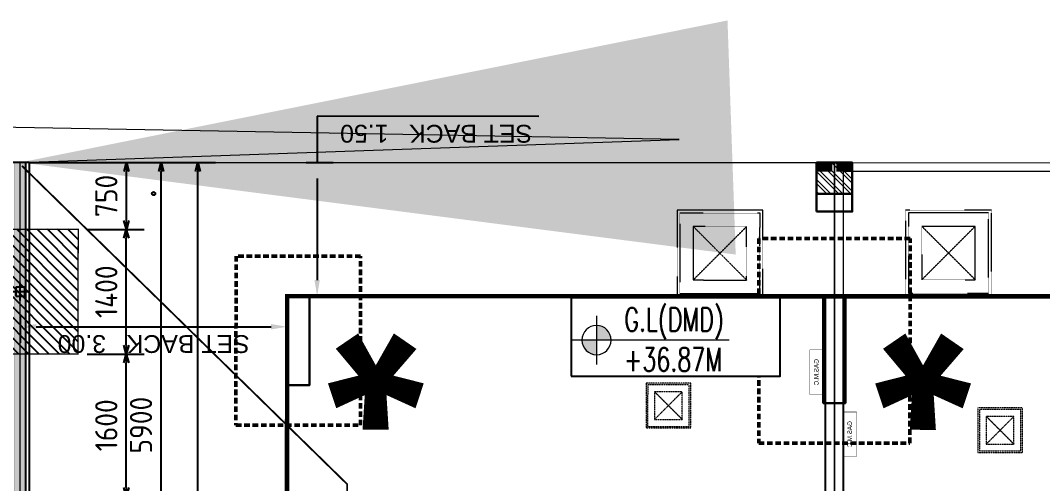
# Model space of a CAD drawing. Header units: centimetres. Extents: x -6122352 to 7132207, y -1694241 to 1947892.
# Drawn here: x 201279 to 212766, y -88089 to -82889 of the extents above; entities that cross this region are included whole.
import ezdxf
from ezdxf.enums import TextEntityAlignment as Align
from ezdxf.xclip import XClip

# ---------------------------------------------------------------- set-up
doc = ezdxf.new("R2010")
doc.units = ezdxf.units.CM
doc.header["$MEASUREMENT"] = 0
doc.header["$XCLIPFRAME"] = 2
doc.header["$PDMODE"] = 66
doc.header["$PDSIZE"] = 100
for name, pattern in [('23585-XR-AR-END-SETTING OUT PLAN$0$HIDDEN', [0.375, 0.25, -0.125]), ('DASHED2', [0.375, 0.25, -0.125]), ('XR-AR-END-SETTING OUT PLAN$0$23261-XR-AR-SI-GF$0$HIDDEN', [0.375, 0.25, -0.125])]:
    doc.linetypes.add(name, pattern=pattern)
for name, color, linetype in [('00-MI-DIM', 7, 'Continuous'), ('23585-XR-AR-BOUNDARY WALLS AND SETBACKS$0$setback', 7, 'XR-AR-END-SETTING OUT PLAN$0$23261-XR-AR-SI-GF$0$HIDDEN'), ('23585-XR-AR-END-ANNO-GF$0$XR-END-GROUND FLOOR PLAN$0$XR-MIDDLE-GROUND FLOOR PLAN$0$-LPG-CABINET', 6, 'Continuous'), ('23585-XR-AR-MID-ANNO-GF$0$945-4P-1-101-GROUND FLOOR PLAN$0$XR-MIDDLE-GROUND FLOOR PLAN$0$XR-MIDDLE-GROUND FLOOR PLAN$0$-LPG-CABINET', 6, 'Continuous'), ('@MI-FOOTINGS', 7, 'Continuous'), ('@MI-REF LAYER', 7, 'Continuous'), ('@MI-TYPE-02', 6, 'Continuous'), ('B_TH_6', 7, 'Continuous'), ('S-DIMENSION', 251, 'Continuous'), ('XR-AR-MID-SETTING OUT FOR MASTER$0$23585-XR-AR-MID-GROUND FLOOR$0$GS-HATCH-FLOOR TILE', 251, 'Continuous'), ('XREF1$0$S-LEVELS', 2, 'Continuous'), ('XREF1$0$TYPICAL NEW PROFILE', 3, 'Continuous')]:
    doc.layers.add(name, color=color, linetype=linetype)
for name, color, linetype, lineweight, true_color in [('08-Compound Wall-2', 6, 'Continuous', 25, 0xff00ff), ('08-Compound Wall-4', 7, 'Continuous', 25, 0xff4405), ('23585-XR-AR-DAMAC PLOT LIMITS$0$1-End units', 7, 'Continuous', 5, 0xf8991e)]:
    doc.layers.add(name, color=color, linetype=linetype, lineweight=lineweight, true_color=true_color)
for name, color, linetype, lineweight in [('23585-XR-AR-DAMAC PLOT LIMITS$0$1-Mid units', 41, 'Continuous', 5), ('23585-XR-AR-END-ANNO-GF$0$XR-END-GROUND FLOOR PLAN$0$XR-MIDDLE-GROUND FLOOR PLAN$0$S-ANNO-TXT', 3, 'Continuous', 25), ('23585-XR-AR-END-SETTING OUT PLAN$0$A-FLOR-UNDR', 8, '23585-XR-AR-END-SETTING OUT PLAN$0$HIDDEN', 5), ('23585-XR-AR-MID-ANNO-GF$0$945-4P-1-101-GROUND FLOOR PLAN$0$XR-MIDDLE-GROUND FLOOR PLAN$0$XR-MIDDLE-GROUND FLOOR PLAN$0$S-ANNO-TXT', 3, 'Continuous', 25), ('@ Foundations', 4, 'DASHED2', 50), ('A-ANNO-TEXT', 3, 'Continuous', 25), ('A-FLOR-XREF', 7, 'Continuous', 9), ('A-WALL', 7, 'Continuous', 30), ('A-WALL-PATT', 8, 'Continuous', 5), ('XR-AR-END-SETTING OUT PLAN$0$23585-XR-AR-END-GROUND FLOOR$0$S-COLS', 51, 'Continuous', 40), ('XR-AR-END-SETTING OUT PLAN$0$23585-XR-AR-END-GROUND FLOOR$0$S-COLS-PATT', 8, 'Continuous', 5), ('XR-AR-MID-SETTING OUT FOR MASTER$0$23585-XR-AR-MID-GROUND FLOOR$0$A-FLOR-PATT', 8, 'Continuous', 5), ('XR-AR-MID-SETTING OUT FOR MASTER$0$23585-XR-AR-MID-GROUND FLOOR$0$S-COLS', 51, 'Continuous', 40), ('XR-END-GROUND FLOOR PLAN$0$XR-END-GROUND FLOOR PLAN$0$A-FLOR-PATT_EXT', 8, 'Continuous', 5), ('XR-END-GROUND FLOOR PLAN$0$XR-MIDDLE TYPE 2-GROUND FLOOR PLAN$0$XR-MIDDLE-GROUND FLOOR PLAN$0$-DR-RW', 6, 'Continuous', 5), ('XR-END-GROUND FLOOR PLAN$0$XR-MIDDLE TYPE 2-GROUND FLOOR PLAN$0$XR-MIDDLE-GROUND FLOOR PLAN$0$S-ANNO-TXT', 3, 'Continuous', 25), ('XREF1$0$36-TAGLVL', 23, 'Continuous', 9)]:
    doc.layers.add(name, color=color, linetype=linetype, lineweight=lineweight)
doc.styles.add('23585-XR-AR-END-ANNO-GF$0$SDC-TEXT', font='arial.ttf')
doc.styles.add('23585-XR-AR-MID-ANNO-GF$0$SDC-TEXT', font='arial.ttf')
doc.styles.add('Arial', font='arialbd.ttf')
doc.styles.add('Gen-Text', font='arial.ttf', dxfattribs={"height": 2.5})
doc.styles.add('Schueco-BEMSTIL', font='isocpeur.ttf', dxfattribs={"width": 0.9})
doc.styles.get("Standard").update_dxf_attribs({"font": 'arial.ttf'})
doc.styles.add('XR-END-GROUND FLOOR PLAN$0$XR-MIDDLE TYPE 2-GROUND FLOOR PLAN$0$XR-MIDDLE-GROUND FLOOR PLAN$0$Arial_1', font='arial.ttf', dxfattribs={"height": 0.002951})
doc.styles.add('XREF1$0$DLT_TEXT', font='romans.shx', dxfattribs={"width": 0.7})
doc.dimstyles.new('Dim Arrow Ann', dxfattribs={"dimtxt": 2.5, "dimasz": 3, "dimexe": 1.5, "dimexo": 1.5, "dimgap": 1, "dimtad": 1, "dimdec": 0, "dimlfac": 1000, "dimzin": 0, "dimdsep": 46, "dimtxsty": 'Gen-Text', "dimblk": 'ARCHTICK', "dimcen": 0, "dimclrd": 7, "dimclre": 7, "dimclrt": 7, "dimadec": 0, "dimazin": 0, "dimtfac": 1, "dimtdec": 0, "dimtofl": 0, "dimtmove": 2, "dimatfit": 3, "dimfxl": 1, "dimtolj": 1, "dimtzin": 0, "dimlwd": 0, "dimlwe": 0, "dimarcsym": 0})
doc.dimstyles.new('MI- JWC-TXT-2.5 MM', dxfattribs={"dimscale": 1.5, "dimtxt": 2.5, "dimasz": 1, "dimexe": 2, "dimexo": 1, "dimgap": 1, "dimtad": 1, "dimdec": 0, "dimdsep": 46, "dimtxsty": 'Schueco-BEMSTIL', "dimblk": 'OPEN30', "dimcen": 0, "dimdle": 2, "dimclrd": 140, "dimclre": 8, "dimclrt": 40, "dimadec": 0, "dimazin": 2, "dimtfac": 1, "dimtdec": 0, "dimtix": 1, "dimtmove": 2, "dimatfit": 3, "dimldrblk": 'OPEN', "dimfxl": 2, "dimlwd": -1, "dimlwe": -1, "dimarcsym": 0})
doc.dimstyles.get("Standard").update_dxf_attribs({"dimtxt": 5, "dimasz": 0.5, "dimexe": 0.18, "dimexo": 0.0625, "dimgap": 0.09, "dimtad": 0, "dimtih": 1, "dimtoh": 1, "dimdec": 0, "dimzin": 0, "dimdsep": 46, "dimtxsty": 'Standard', "dimcen": 0.09, "dimadec": 0, "dimazin": 0, "dimtfac": 1, "dimtdec": 0, "dimtofl": 0, "dimtmove": 0, "dimatfit": 3, "dimfxl": 1, "dimtolj": 1, "dimtzin": 0, "dimarcsym": 0})

# ---------------------------------------------------------------- blocks, each defined once
blk = doc.blocks.new('23585-XR-AR-BOUNDARY WALLS AND SETBACKS')
at = {"layer": '08-Compound Wall-2'}
for points in [[(496590.019, 2768988.285), (496607.64, 2768972.139), (496613.754, 2768978.811), (496617.807, 2768983.235), (496621.861, 2768987.659), (496625.914, 2768992.083), (496629.968, 2768996.506), (496634.021, 2769000.93), (496638.075, 2769005.354), (496644.12, 2769011.951), (496626.498, 2769028.097)], [(496590.019, 2768988.285), (496589.951, 2768988.211), (496589.884, 2768988.137)]]:
    blk.add_lwpolyline(points, dxfattribs=at)
at = {"layer": '23585-XR-AR-BOUNDARY WALLS AND SETBACKS$0$setback', "ltscale": 40, "const_width": 0.05}
blk.add_lwpolyline([(496625.712, 2769025.019), (496621.559, 2769020.487), (496617.506, 2769016.063), (496613.452, 2769011.639), (496609.399, 2769007.215), (496605.345, 2769002.792), (496601.292, 2768998.368), (496597.239, 2768993.944), (496593.084, 2768989.41), (496607.461, 2768976.236), (496611.616, 2768980.771), (496615.669, 2768985.194), (496619.723, 2768989.618), (496623.776, 2768994.042), (496627.83, 2768998.465), (496631.883, 2769002.889), (496635.936, 2769007.313), (496640.09, 2769011.846), (496625.712, 2769025.019)], dxfattribs=at)
blk = doc.blocks.new('A$C9d9485f6')
at = {"layer": 'A-ANNO-TEXT', "rotation": 312.4881850805905}
blk.add_blockref('23585-XR-AR-BOUNDARY WALLS AND SETBACKS', (-2377088.535, -1504219.252), dxfattribs=at)
blk = doc.blocks.new('23585-XR-AR-DAMAC PLOT LIMITS')
at = {"layer": '23585-XR-AR-DAMAC PLOT LIMITS$0$1-End units', "color": 251, "true_color": 0x636466}
blk.add_lwpolyline([(496607.646, 2768971.998), (496589.951, 2768988.211), (496596.133, 2768994.958), (496613.828, 2768978.744)], close=True, dxfattribs=at)
at = {"layer": '23585-XR-AR-DAMAC PLOT LIMITS$0$1-Mid units', "color": 251, "true_color": 0x636466}
blk.add_lwpolyline([(496613.828, 2768978.744), (496596.133, 2768994.958), (496600.186, 2768999.381), (496617.881, 2768983.167)], close=True, dxfattribs=at)
blk = doc.blocks.new('A$Cf093b529')
at = {"layer": 'A-ANNO-TEXT'}
blk.add_blockref('23585-XR-AR-DAMAC PLOT LIMITS', (-495391.99, -2768603.442), dxfattribs=at)
blk = doc.blocks.new('_ArchTick')
at = {"color": 0, "linetype": 'ByBlock', "const_width": 0.15}
blk.add_lwpolyline([(-0.5, -0.5), (0.5, 0.5)], dxfattribs=at)
blk = doc.blocks.new('XR-AR-END-SETTING OUT PLAN$0$23585-XR-AR-END-GROUND FLOOR$0$A$C75a8815d')
at = {"layer": 'XR-AR-END-SETTING OUT PLAN$0$23585-XR-AR-END-GROUND FLOOR$0$S-COLS', "color": 252, "lineweight": 30}
for points in [[(6025, -4000), (6025, -2800), (6275, -2800), (6275, -4000)], [(0, -4000), (0, -3000), (250, -3000), (250, -4000)], [(5950, -4950), (6350, -4950), (6350, -5150), (5950, -5150)]]:
    blk.add_lwpolyline(points, close=True, dxfattribs=at)
blk = doc.blocks.new('23585-XR-AR-END-SETTING OUT PLAN$0$MH-800')
at = {"ltscale": 5}
for p, q in [((-294, -651), (306, -51)), ((-294, -51), (306, -651))]:
    blk.add_line(p, q, dxfattribs=at)
for points in [[(-477, 132), (-477, -833), (488, -833), (488, 132)], [(-444, 99), (-444, -801), (456, -801), (456, 99)], [(-294, -51), (-294, -651), (306, -651), (306, -51)]]:
    blk.add_lwpolyline(points, close=True, dxfattribs=at)
blk = doc.blocks.new('A$Cb2291f53')
blk.add_wipeout([(-200, 0), (200, 0), (200, 350), (-200, 350)])
at = {"layer": 'A-WALL-PATT'}
h = blk.add_hatch(dxfattribs=at)
h.set_pattern_fill('ANSI32', color=252, scale=10)
h.set_pattern_definition([(45, (-9150, -4e-08), (-67.3519, 67.3519), []), (45, (-9105.1, -4e-08), (-67.3519, 67.3519), [])])
h.paths.add_polyline_path([(-200, 350), (-200, 100), (-25, 100), (-25, 0), (25, 0), (25, 100), (200, 100), (200, 350)])
at = {"layer": 'A-WALL'}
blk.add_lwpolyline([(-200, 0), (200, 0), (200, 350), (-200, 350)], close=True, dxfattribs=at)
at = {"layer": 'XR-END-GROUND FLOOR PLAN$0$XR-END-GROUND FLOOR PLAN$0$A-FLOR-PATT_EXT'}
blk.add_line((100, 0), (-100, 0), dxfattribs=at)
at = {"layer": 'XR-END-GROUND FLOOR PLAN$0$XR-MIDDLE TYPE 2-GROUND FLOOR PLAN$0$XR-MIDDLE-GROUND FLOOR PLAN$0$-DR-RW', "ltscale": 100, "const_width": 5}
for points in [[(-200, 0), (-200, 100), (-25, 100), (-25, 0)], [(25, 0), (25, 100), (200, 100), (200, 0)]]:
    blk.add_lwpolyline(points, close=True, dxfattribs=at)
at = {"layer": 'XR-END-GROUND FLOOR PLAN$0$XR-MIDDLE TYPE 2-GROUND FLOOR PLAN$0$XR-MIDDLE-GROUND FLOOR PLAN$0$S-ANNO-TXT', "style": 'XR-END-GROUND FLOOR PLAN$0$XR-MIDDLE TYPE 2-GROUND FLOOR PLAN$0$XR-MIDDLE-GROUND FLOOR PLAN$0$Arial_1', "width": 0.8}
for p in [(-112, 52), (113, 52)]:
    blk.add_text('W.M', height=75, dxfattribs=at).set_placement(p, align=Align.MIDDLE)
blk = doc.blocks.new('XR-AR-END-SETTING OUT PLAN')
at = {"layer": '08-Compound Wall-4', "ltscale": 100}
blk.add_lwpolyline([(9050, 5500), (9050, 1500), (9250, 1500), (9250, 5500)], dxfattribs=at)
at = {"layer": '23585-XR-AR-END-ANNO-GF$0$XR-END-GROUND FLOOR PLAN$0$XR-MIDDLE-GROUND FLOOR PLAN$0$-LPG-CABINET', "ltscale": 100, "const_width": 5}
blk.add_lwpolyline([(9025, 2603), (9025, 2103), (8875, 2103), (8875, 2603)], close=True, dxfattribs=at)
at = {"layer": '23585-XR-AR-END-SETTING OUT PLAN$0$A-FLOR-UNDR', "color": 8, "ltscale": 100, "xscale": -0.5182770836547854, "yscale": 0.5182770836547854, "zscale": 0.5182770836547854, "rotation": 270.0000009865863}
blk.add_blockref('23585-XR-AR-END-SETTING OUT PLAN$0$MH-800', (7467, 2725, 0), dxfattribs=at)
at = {"layer": '23585-XR-AR-END-SETTING OUT PLAN$0$A-FLOR-UNDR', "color": 8, "ltscale": 100, "xscale": -1, "rotation": 270.0000009865863}
blk.add_blockref('23585-XR-AR-END-SETTING OUT PLAN$0$MH-800', (8215, 1012), dxfattribs=at)
at = {"layer": 'XR-AR-END-SETTING OUT PLAN$0$23585-XR-AR-END-GROUND FLOOR$0$S-COLS-PATT', "color": 8}
blk.add_blockref('XR-AR-END-SETTING OUT PLAN$0$23585-XR-AR-END-GROUND FLOOR$0$A$C75a8815d', (3000, 5500), dxfattribs=at)
at = {"layer": '23585-XR-AR-END-ANNO-GF$0$XR-END-GROUND FLOOR PLAN$0$XR-MIDDLE-GROUND FLOOR PLAN$0$S-ANNO-TXT', "style": '23585-XR-AR-END-ANNO-GF$0$SDC-TEXT'}
blk.add_text('GAS.M.C', height=50, rotation=90, dxfattribs=at).set_placement((8947, 2353), align=Align.MIDDLE)
at = {"layer": 'A-FLOR-XREF'}
blk.add_blockref('A$Cb2291f53', (9150, 0), dxfattribs=at)
blk = doc.blocks.new('END UNIT')
at = {"xscale": 0.001, "yscale": 0.001, "zscale": 0.001}
blk.add_blockref('XR-AR-END-SETTING OUT PLAN', (-9.15, 0), dxfattribs=at)
blk = doc.blocks.new('XR-AR-MID-SETTING OUT FOR MASTER$0$23585-XR-AR-MID-GROUND FLOOR$0$945-4P-1-101-GROUND FLOOR PLAN$0$XR-MIDDLE-CAR PARK HATCH')
at = {"layer": 'XR-AR-MID-SETTING OUT FOR MASTER$0$23585-XR-AR-MID-GROUND FLOOR$0$A-FLOR-PATT'}
blk.add_lwpolyline([(9250, 100), (9250, 5500), (15050, 5503), (15050, 100)], close=True, dxfattribs=at)
blk = doc.blocks.new('XR-AR-MID-SETTING OUT FOR MASTER$0$23585-XR-AR-MID-GROUND FLOOR$0$A$C08698786')
at = {"layer": 'XR-AR-MID-SETTING OUT FOR MASTER$0$23585-XR-AR-MID-GROUND FLOOR$0$S-COLS', "color": 252, "lineweight": 30}
blk.add_lwpolyline([(-200, 550), (200, 550), (200, 350), (-200, 350)], close=True, dxfattribs=at)
blk = doc.blocks.new('XR-AR-MID-SETTING OUT FOR MASTER')
at = {"layer": '23585-XR-AR-MID-ANNO-GF$0$945-4P-1-101-GROUND FLOOR PLAN$0$XR-MIDDLE-GROUND FLOOR PLAN$0$XR-MIDDLE-GROUND FLOOR PLAN$0$-LPG-CABINET', "ltscale": 100, "const_width": 5}
blk.add_lwpolyline([(250, 3300), (250, 2800), (100, 2800), (100, 3300)], close=True, dxfattribs=at)
at = {"layer": '08-Compound Wall-4', "ltscale": 100}
blk.add_blockref('XR-AR-MID-SETTING OUT FOR MASTER$0$23585-XR-AR-MID-GROUND FLOOR$0$945-4P-1-101-GROUND FLOOR PLAN$0$XR-MIDDLE-CAR PARK HATCH', (-9150, 0), dxfattribs=at)
at = {"layer": '23585-XR-AR-END-SETTING OUT PLAN$0$A-FLOR-UNDR', "color": 8, "ltscale": 100, "xscale": -0.5182770836547854, "yscale": 0.5182770836547854, "zscale": 0.5182770836547854, "rotation": 270.0000009865863}
blk.add_blockref('23585-XR-AR-END-SETTING OUT PLAN$0$MH-800', (2045, 3001, 0), dxfattribs=at)
at = {"layer": '23585-XR-AR-END-SETTING OUT PLAN$0$A-FLOR-UNDR', "color": 8, "ltscale": 100, "xscale": -1, "rotation": 270.0000009865863}
blk.add_blockref('23585-XR-AR-END-SETTING OUT PLAN$0$MH-800', (1634, 1009), dxfattribs=at)
at = {"layer": 'XR-AR-MID-SETTING OUT FOR MASTER$0$23585-XR-AR-MID-GROUND FLOOR$0$GS-HATCH-FLOOR TILE', "color": 8}
blk.add_blockref('XR-AR-MID-SETTING OUT FOR MASTER$0$23585-XR-AR-MID-GROUND FLOOR$0$A$C08698786', (0, 0), dxfattribs=at)
at = {"layer": '23585-XR-AR-MID-ANNO-GF$0$945-4P-1-101-GROUND FLOOR PLAN$0$XR-MIDDLE-GROUND FLOOR PLAN$0$XR-MIDDLE-GROUND FLOOR PLAN$0$S-ANNO-TXT', "color": 3, "style": '23585-XR-AR-MID-ANNO-GF$0$SDC-TEXT'}
blk.add_text('GAS.M.C', height=50, rotation=90, dxfattribs=at).set_placement((172, 3050), align=Align.MIDDLE)
blk = doc.blocks.new('MID UNIT')
at = {"xscale": 0.001, "yscale": 0.001, "zscale": 0.001}
blk.add_blockref('XR-AR-MID-SETTING OUT FOR MASTER', (0, 0), dxfattribs=at)
blk = doc.blocks.new('TH_6')
at = {"xscale": -1}
blk.add_blockref('END UNIT', (495838.305, 2769163.997), dxfattribs=at)
blk.add_blockref('MID UNIT', (495838.305, 2769163.997), dxfattribs=at)
at = {"insert": (495843.455, 2769166.997), "char_height": 2, "attachment_point": 2, "style": 'Arial'}
blk.add_mtext('\\pxqc;*', dxfattribs=at)
at = {"insert": (495837.305, 2769166.997), "char_height": 2, "attachment_point": 2, "style": 'Arial'}
blk.add_mtext('\\pxqc;*', dxfattribs=at)
blk = doc.blocks.new('A$Ce2a03a74')
at = {"layer": 'S-DIMENSION'}
blk.add_circle((51328, 28), 18.2, dxfattribs=at)
at = {"layer": 'B_TH_6', "xscale": 999.9914829579993, "yscale": 999.9914829579993, "zscale": 999.9914829579993}
blk.add_blockref('TH_6', (-495790405, -2769140733), dxfattribs=at)
blk = doc.blocks.new('23585-XR-AR-MALDIVE-2$0$TH_6')
at = {"ltscale": 10, "xscale": 0.00100002623446598, "yscale": 0.00100002623446598, "zscale": 0.00100002623446598}
blk.add_blockref('A$Ce2a03a74', (495794.627, 2769164.318), dxfattribs=at)
at = {"layer": '@ Foundations', "linetype": 'DASHED2', "ltscale": 0.25}
for points in [[(495837.455, 2769164.847), (495839.155, 2769164.847), (495839.155, 2769167.147), (495837.455, 2769167.147)], [(495843.63, 2769165.047), (495845.03, 2769165.047), (495845.03, 2769166.947), (495843.63, 2769166.947)]]:
    blk.add_lwpolyline(points, close=True, dxfattribs=at)
blk = doc.blocks.new('A$Cd086fac5')
at = {"color": 1, "true_color": 0xeb0000, "const_width": 0.008}
blk.add_lwpolyline([(45.148, 0), (39.148, 0), (33.148, 0), (27.148, 0), (21.148, 0), (15.148, 0), (9.148, 0), (0.001, 0), (0, 24), (9.148, 24), (15.148, 24), (21.148, 24), (27.148, 24), (33.148, 24), (39.148, 24), (45.148, 24), (54.298, 24), (54.298, 0)], close=True, dxfattribs=at)
blk = doc.blocks.new('XREF1$0$LVL  ATTR')
at = {"color": 7}
blk.add_wipeout([(-0.337, 0.384), (1.897, 0.384), (1.897, -0.45), (-0.337, -0.45)], dxfattribs=at)
at = {"layer": 'XREF1$0$36-TAGLVL', "extrusion": (-4.88814e-07, 1.40652e-17, 1)}
h = blk.add_hatch(color=252, dxfattribs=at)
h.paths.add_polyline_path([(-0.065, 0.156, 0.414214), (-0.222, 0), (-0.065, 0)])
h.paths.add_polyline_path([(0.091, 0), (-0.065, 0), (-0.065, -0.156, 0.414214)])
for p, q in [((-0.065, -0.26), (-0.065, 0.26)), ((1.351, 0, 0), (-0.325, 0, 0))]:
    blk.add_line(p, q, dxfattribs=at)
blk.add_circle((-0.065, 0, 0), 0.156, dxfattribs=at)
at = {"layer": 'XREF1$0$S-LEVELS', "color": 1}
blk.add_lwpolyline([(-0.337, 0.384), (1.897, 0.384), (1.897, -0.45), (-0.337, -0.45)], close=True, dxfattribs=at)
at = {"layer": 'XREF1$0$TYPICAL NEW PROFILE', "color": 3, "style": 'XREF1$0$DLT_TEXT', "width": 0.7}
for tag, p in [('+0.00M', (0.241, 0.067, 0)), ('S.S.L', (0.241, -0.345, 0))]:
    blk.add_attdef(tag, p, '', height=0.25, dxfattribs=at)
blk = doc.blocks.new('*D439')
at = {"color": 0, "lineweight": -2, "transparency": 16777216}
for p, q in [((494370.483, 2767861.996), (494370.91, 2767861.996)), ((494370.73, 2767860.676), (494370.73, 2767861.816)), ((494370.855, 2767860.496), (494370.55, 2767860.496)), ((494370.73, 2767859.977), (494370.73, 2767860.496)), ((494368.237, 2767859.977), (494370.73, 2767859.977))]:
    blk.add_line(p, q, dxfattribs=at)
at = {"color": 0, "transparency": 16777216}
for points in [[(494370.7, 2767861.816), (494370.76, 2767861.816), (494370.73, 2767861.996)], [(494370.7, 2767860.676), (494370.76, 2767860.676), (494370.73, 2767860.496)]]:
    blk.add_solid(points, dxfattribs=at)
at = {"layer": 'Defpoints', "color": 0, "transparency": 16777216}
for p in [(494370.42, 2767861.996), (494370.73, 2767861.996), (494370.917, 2767860.496)]:
    blk.add_point(p, dxfattribs=at)
at = {"color": 0, "transparency": 16777216, "insert": (494369.393, 2767860.171), "char_height": 0.2, "attachment_point": 5}
blk.add_mtext('\\A1;SET BACK   1.50', dxfattribs=at)
blk = doc.blocks.new('*D441')
at = {"color": 0, "lineweight": -2, "transparency": 16777216}
for p, q in [((494371.067, 2767862.189), (494371.067, 2767862.52)), ((494374.067, 2767862.227), (494374.067, 2767862.52)), ((494373.887, 2767862.34), (494371.247, 2767862.34))]:
    blk.add_line(p, q, dxfattribs=at)
at = {"color": 0, "transparency": 16777216}
for points in [[(494371.247, 2767862.37), (494371.247, 2767862.31), (494371.067, 2767862.34)], [(494373.887, 2767862.37), (494373.887, 2767862.31), (494374.067, 2767862.34)]]:
    blk.add_solid(points, dxfattribs=at)
at = {"layer": 'Defpoints', "color": 0, "transparency": 16777216}
for p in [(494371.067, 2767862.34), (494371.067, 2767862.127), (494374.067, 2767862.164)]:
    blk.add_point(p, dxfattribs=at)
at = {"color": 0, "transparency": 16777216, "insert": (494372.567, 2767862.533), "char_height": 0.2, "attachment_point": 5}
blk.add_mtext('\\A1;SET BACK   3.00', dxfattribs=at)
blk = doc.blocks.new('_Open30')
at = {"color": 0, "linetype": 'ByBlock', "lineweight": -2}
for p, q in [((-1, 0.27), (0, 0)), ((0, 0), (-1, -0.27)), ((0, 0), (-1, 0))]:
    blk.add_line(p, q, dxfattribs=at)
blk = doc.blocks.new('*D1251')
at = {"layer": '00-MI-DIM', "color": 8, "transparency": 16777216}
for p, q in [((436955, -149270), (438579, -149270)), ((436954, -155170), (438578, -155171))]:
    blk.add_line(p, q, dxfattribs=at)
at = {"layer": '00-MI-DIM', "color": 140, "transparency": 16777216}
blk.add_line((438378, -155071), (438379, -149370), dxfattribs=at)
at = {"layer": 'Defpoints', "color": 0, "transparency": 16777216}
for p in [(436855, -149270), (438379, -149270), (436854, -155170)]:
    blk.add_point(p, dxfattribs=at)
at = {"layer": '00-MI-DIM', "color": 140, "transparency": 16777216, "xscale": 100, "yscale": 100, "zscale": 100}
for p, rotation in [((438379, -149270), 89.98973417893167), ((438378, -155171), 269.9897341789317)]:
    blk.add_blockref('_Open30', p, dxfattribs=dict(at, rotation=rotation))
at = {"layer": '00-MI-DIM', "color": 40, "transparency": 16777216, "insert": (438153, -152220), "char_height": 250, "attachment_point": 5, "rotation": 89.9897, "style": 'Schueco-BEMSTIL'}
blk.add_mtext('5900', dxfattribs=at)
blk = doc.blocks.new('_Open')
at = {"color": 0, "linetype": 'ByBlock', "lineweight": -2}
for p, q in [((-1, 0.2), (0, 0)), ((-1, -0.2), (0, 0)), ((0, 0), (-1, 0))]:
    blk.add_line(p, q, dxfattribs=at)
blk = doc.blocks.new('*D1252')
at = {"layer": '00-MI-DIM', "color": 8, "transparency": 16777216}
for p, q in [((436895, -149271), (438991, -149272)), ((436887, -197272), (438982, -197272))]:
    blk.add_line(p, q, dxfattribs=at)
at = {"layer": '00-MI-DIM', "color": 140, "transparency": 16777216}
blk.add_line((438782, -197172), (438791, -149372), dxfattribs=at)
at = {"layer": 'Defpoints', "color": 0, "transparency": 16777216}
for p in [(436795, -149271), (438791, -149272), (436787, -197272)]:
    blk.add_point(p, dxfattribs=at)
at = {"layer": '00-MI-DIM', "color": 140, "transparency": 16777216, "xscale": 100, "yscale": 100, "zscale": 100}
for p, rotation in [((438791, -149272), 89.98973417893167), ((438782, -197272), 269.9897341789317)]:
    blk.add_blockref('_Open30', p, dxfattribs=dict(at, rotation=rotation))
at = {"layer": '00-MI-DIM', "color": 40, "transparency": 16777216, "insert": (438561, -173272), "char_height": 250, "attachment_point": 5, "rotation": 89.9897, "style": 'Schueco-BEMSTIL'}
blk.add_mtext('48000', dxfattribs=at)
blk = doc.blocks.new('T2-FOOTING PLAN')
at = {"layer": '@MI-FOOTINGS', "transparency": 33554679}
h = blk.add_hatch(dxfattribs=at)
h.set_pattern_fill('ANSI31', color=8, scale=650)
h.paths.add_polyline_path([(-700, 650), (700, 650), (700, -650), (-700, -650)])
at = {"layer": '@MI-FOOTINGS', "color": 160, "true_color": 0x3340f0, "const_width": 15}
blk.add_lwpolyline([(-700, 650), (700, 650), (700, -650), (-700, -650)], close=True, dxfattribs=at)
at = {"layer": '@MI-FOOTINGS', "color": 30}
blk.add_point((0, 0), dxfattribs=at)
blk = doc.blocks.new('*D1264')
at = {"layer": '00-MI-DIM', "color": 8, "transparency": 16777216}
for p, q in [((437546, -151421), (438188, -151421)), ((437546, -153021), (438188, -153021))]:
    blk.add_line(p, q, dxfattribs=at)
at = {"layer": '00-MI-DIM', "color": 140, "transparency": 16777216}
blk.add_line((437988, -152921), (437988, -151521), dxfattribs=at)
at = {"layer": 'Defpoints', "color": 0, "transparency": 16777216}
for p in [(437446, -151421), (437988, -151421), (437446, -153021)]:
    blk.add_point(p, dxfattribs=at)
at = {"layer": '00-MI-DIM', "color": 140, "transparency": 16777216, "xscale": 100, "yscale": 100, "zscale": 100}
for p, rotation in [((437988, -151421), 89.98973417893167), ((437988, -153021), 269.9897341789317)]:
    blk.add_blockref('_Open30', p, dxfattribs=dict(at, rotation=rotation))
at = {"layer": '00-MI-DIM', "color": 40, "transparency": 16777216, "insert": (437763, -152221), "char_height": 250, "attachment_point": 5, "rotation": 89.9897, "style": 'Schueco-BEMSTIL'}
blk.add_mtext('1600', dxfattribs=at)
blk = doc.blocks.new('*D1265')
at = {"layer": '00-MI-DIM', "color": 8, "transparency": 16777216}
for p, q in [((437547, -150021), (438188, -150021)), ((437546, -151421), (438188, -151421))]:
    blk.add_line(p, q, dxfattribs=at)
at = {"layer": '00-MI-DIM', "color": 140, "transparency": 16777216}
blk.add_line((437988, -151321), (437988, -150121), dxfattribs=at)
at = {"layer": 'Defpoints', "color": 0, "transparency": 16777216}
for p in [(437447, -150021), (437988, -150021), (437446, -151421)]:
    blk.add_point(p, dxfattribs=at)
at = {"layer": '00-MI-DIM', "color": 140, "transparency": 16777216, "xscale": 100, "yscale": 100, "zscale": 100}
for p, rotation in [((437988, -150021), 89.98973417893167), ((437988, -151421), 269.9897341789317)]:
    blk.add_blockref('_Open30', p, dxfattribs=dict(at, rotation=rotation))
at = {"layer": '00-MI-DIM', "color": 40, "transparency": 16777216, "insert": (437763, -150721), "char_height": 250, "attachment_point": 5, "rotation": 89.9897, "style": 'Schueco-BEMSTIL'}
blk.add_mtext('1400', dxfattribs=at)
blk = doc.blocks.new('*D1266')
at = {"layer": '00-MI-DIM', "color": 8, "transparency": 16777216}
for p, q in [((436955, -149271), (438189, -149271)), ((437547, -150021), (438188, -150021))]:
    blk.add_line(p, q, dxfattribs=at)
at = {"layer": '00-MI-DIM', "color": 140, "transparency": 16777216}
blk.add_line((437988, -149921), (437989, -149371), dxfattribs=at)
at = {"layer": 'Defpoints', "color": 0, "transparency": 16777216}
for p in [(436855, -149271), (437989, -149271), (437447, -150021)]:
    blk.add_point(p, dxfattribs=at)
at = {"layer": '00-MI-DIM', "color": 140, "transparency": 16777216, "xscale": 100, "yscale": 100, "zscale": 100}
for p, rotation in [((437989, -149271), 89.98973417893167), ((437988, -150021), 269.9897341789317)]:
    blk.add_blockref('_Open30', p, dxfattribs=dict(at, rotation=rotation))
at = {"layer": '00-MI-DIM', "color": 40, "transparency": 16777216, "insert": (437763, -149646), "char_height": 250, "attachment_point": 5, "rotation": 89.9897, "style": 'Schueco-BEMSTIL'}
blk.add_mtext('750', dxfattribs=at)
blk = doc.blocks.new('M3 REF WITH TABLES')
at = {"color": 1, "const_width": 0.02}
blk.add_lwpolyline([(132.59, 144.648), (137.695, 144.929), (147.482, 135.986), (147.736, 136.259), (147.482, 135.986), (149.841, 133.798), (150.187, 128.532)], dxfattribs=at)
blk = doc.blocks.new('A$C1c81b485')
at = {"color": 1, "true_color": 0xeb0000, "const_width": 0.008}
blk.add_lwpolyline([(46.897, -23.48), (40.897, -23.48), (34.897, -23.48), (28.897, -23.48), (22.897, -23.48), (16.897, -23.48), (10.897, -23.48), (1.75, -23.48), (1.749, 0.52), (10.897, 0.52), (16.897, 0.52), (22.897, 0.52), (28.897, 0.52), (34.897, 0.52), (40.897, 0.52), (46.897, 0.52), (56.047, 0.52), (56.047, -23.48)], close=True, dxfattribs=at)
dim = blk.add_linear_dim(base=(53.047, -21.636), p1=(56.047, -21.811), p2=(53.047, -21.849), text='SET BACK   <>', dimstyle='Standard', override={"dimtxt": 0.2, "dimtad": 1, "dimtih": 0, "dimdec": 2})
dim.commit()
dim.dimension.update_dxf_attribs({"geometry": '*D441', "text_midpoint": (54.547, -21.442), "insert": (-494318.02, -2767883.976)})
dim = blk.add_linear_dim(base=(52.71, -21.98), p1=(52.897, -23.48), p2=(52.4, -21.98), angle=90, text='SET BACK   <>', dimstyle='Standard', override={"dimtxt": 0.2, "dimtad": 1, "dimtih": 0, "dimdec": 2, "dimtmove": 1})
dim.commit()
dim.dimension.update_dxf_attribs({"geometry": '*D439', "text_midpoint": (52.591, -23.998), "dimtype": 128, "insert": (-494318.02, -2767883.976)})
blk = doc.blocks.new('T2-PARTITION WALL')
at = {"layer": '@MI-TYPE-02'}
h = blk.add_hatch(color=256, dxfattribs=at)
h.dxf.hatch_style = 1
h.paths.add_polyline_path([(-71, -42098.6), (-68.9, -48000.4), (51.1, -48000.4), (49, -42098.6)])
h.paths.add_polyline_path([(-68.9, -36088.6), (-71, -42088.6), (49, -42088.6), (51.1, -36088.6)])
h.paths.add_polyline_path([(-66.8, -30078.6), (-68.9, -36078.6), (51.1, -36078.6), (53.2, -30078.6)])
h.paths.add_polyline_path([(-64.6, -24068.6), (-66.8, -30068.6), (53.2, -30068.6), (55.4, -24068.6)])
h.paths.add_polyline_path([(-64.6, -23929), (-63.5, -17929), (56.5, -17929.1), (55.4, -23929.1)])
h.paths.add_polyline_path([(-63.5, -17919), (-62.4, -11919), (57.6, -11919.1), (56.5, -17919.1)])
h.paths.add_polyline_path([(-62.4, -11909), (-61.4, -5909), (58.6, -5909.1), (57.6, -11909.1)])
h.paths.add_polyline_path([(-61.4, -5899), (-60, 0), (60, 0), (58.6, -5899.1)])
at = {"layer": '@MI-TYPE-02', "const_width": 2.5}
blk.add_lwpolyline([(-61.4, -5899), (-60, 0), (60, 0), (58.6, -5899.1)], close=True, dxfattribs=at)
at = {"layer": '@MI-FOOTINGS', "rotation": 89.98973417812736}
blk.add_blockref('T2-FOOTING PLAN', (1.2, -1449.5), dxfattribs=at)
at = {"layer": '00-MI-DIM'}
for base, p1, p2, picture, middle, set_off in [((1995.4, -0.4), (-8.9, -48000.4), (0, 0), '*D1252', (1766.1, -24000.5), (-436795.4, 149271.2)), ((1193.1594, -0.2138), (651.3106, -749.6447), (59.9857, -0.0107), '*D1266', (968.0922, -374.9375), (-436795.3779, 149271.1765)), ((1193, -749.7), (651.1, -2149.6), (651.3, -749.6), '*D1265', (967.9, -1449.7), (-436795.4, 149271.2)), ((1192.8, -2149.7), (650.8, -3749.6), (651.1, -2149.6), '*D1264', (967.6, -2949.7), (-436795.4, 149271.2))]:
    dim = blk.add_linear_dim(base=base, p1=p1, p2=p2, angle=89.98973, dimstyle='MI- JWC-TXT-2.5 MM', dxfattribs=at)
    dim.commit()
    dim.dimension.update_dxf_attribs({"geometry": picture, "text_midpoint": middle, "insert": set_off})
dim = blk.add_linear_dim(base=(1583.3, 0.7), p1=(58.6, -5899.1), p2=(60, 1), angle=89.98973, dimstyle='MI- JWC-TXT-2.5 MM', dxfattribs=at)
dim.commit()
dim.dimension.update_dxf_attribs({"geometry": '*D1251', "text_midpoint": (1582.8, -2949.3), "dimtype": 128, "insert": (-436795.4, 149271.2)})

msp = doc.modelspace()

# ---------------------------------------------------------------- block references
at = {"layer": '@MI-REF LAYER', "xscale": 1000, "yscale": 1000, "zscale": 1000}
msp.add_blockref('A$C9d9485f6', (-23958.95046, 48155.57226), dxfattribs=at)

# ---------------------------------------------------------------- leaders
at = {"annotation_type": 0, "has_hookline": 1, "hookline_direction": 1, "text_width": 2318.18182, "horizontal_direction": (0.999841, -0.017805, 0)}
msp.add_leader([(201276.26277, -84483.82834), (208683.04874, -84224.14671), (200684.31689, -84081.70817)], dimstyle='Dim Arrow Ann', override={"dimscale": 0, "dimasz": 8000, "dimtad": 0}, dxfattribs=at)

# ---------------------------------------------------------------- next in the draw order: block references
at = {"layer": '@MI-REF LAYER'}
ref = msp.add_blockref('23585-XR-AR-MALDIVE-2$0$TH_6', (496524268.65458, 2768994320.83092), dxfattribs=dict(at, xscale=1000, yscale=1000, zscale=1000, rotation=179.990160682611))
XClip(ref).set_block_clipping_path([(495847.3954271018, 2769163.9966276083), (495847.3956328249, 2769187.9266468538), (495838.3053825917, 2769187.8965506698), (495832.3055219082, 2769187.896685781), (495826.3055193271, 2769187.89668578), (495820.3053769227, 2769187.8968332373), (495814.3055197545, 2769187.8969683493), (495808.3055171734, 2769187.896968348), (495802.3055123407, 2769187.8969683461), (495793.3573316149, 2769187.9369333955), (495793.3580750036, 2769163.9970191354)])

# ---------------------------------------------------------------- next in the draw order: linework, layer by layer
at = {"layer": '@MI-REF LAYER', "color": 1, "const_width": 20}
msp.add_lwpolyline([(201295.68682, -84522.00075), (204951.25601, -88096.46589), (204966.69206, -101354.25029), (205339.70797, -101356.9078), (204966.69206, -101354.25029), (204946.84147, -104570.9858), (201297.67873, -108383.61624)], dxfattribs=at)

# ---------------------------------------------------------------- next in the draw order: block references
msp.add_blockref('T2-PARTITION WALL', (201276.18878, -84484.87138))
at = {"layer": '@MI-REF LAYER', "color": 10, "xscale": 1000, "yscale": 1000, "zscale": 1000, "rotation": 179.9901606820299}
msp.add_blockref('A$Cd086fac5', (255574.24306, -84493.15774), dxfattribs=at)

# ---------------------------------------------------------------- next in the draw order: block references
at = {"layer": '@MI-REF LAYER', "color": 7}
ref = msp.add_blockref('XREF1$0$LVL  ATTR', (207821.54731, -86478.45252, -0.00301), dxfattribs=dict(at, xscale=-1051.480567989675, yscale=1051.480567989676, zscale=1051.480567989675, rotation=179.9901596973603))
ref.add_attrib('S.S.L', 'G.L(DMD)', (208064.61085, -86378.32264, -0.15412), dxfattribs={"layer": 'XREF1$0$TYPICAL NEW PROFILE', "color": 3, "height": 262.870142, "rotation": 359.99016299, "style": 'XREF1$0$DLT_TEXT', "width": 0.7})
ref.add_attrib('+0.00M', '+36.87M', (208062.30818, -86827.65724, -0.15412), dxfattribs={"layer": 'XREF1$0$TYPICAL NEW PROFILE', "color": 3, "height": 262.870142, "rotation": 359.99016299, "style": 'XREF1$0$DLT_TEXT', "width": 0.7})

# ---------------------------------------------------------------- next in the draw order: block references
at = {"layer": '@MI-REF LAYER', "xscale": 1000, "yscale": 1000, "zscale": 1000}
for name, p, rotation in [('A$Cf093b529', (-891608.73293, 539022.72011), 312.4882903633292), ('M3 REF WITH TABLES', (5073.57098, -84448.84299), 312.4882889992022)]:
    msp.add_blockref(name, p, dxfattribs=dict(at, rotation=rotation))
at = {"layer": '@MI-REF LAYER', "color": 10, "xscale": 1000, "yscale": 1000, "zscale": 1000, "rotation": 179.9901606833409}
msp.add_blockref('A$C1c81b485', (257319.42251, -107973.35511), dxfattribs=at)

doc.saveas('drawing.dxf')
